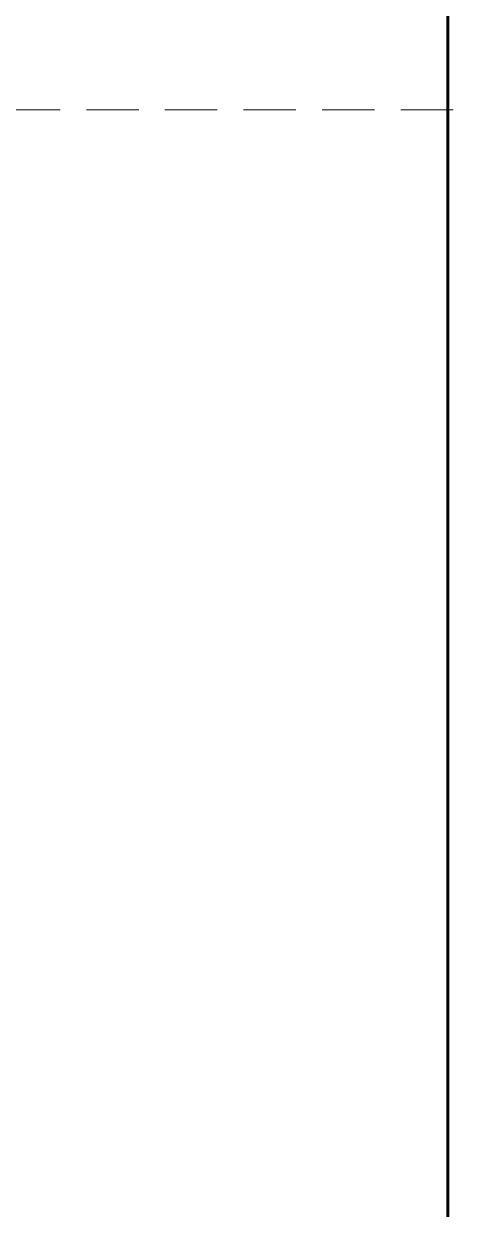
# Model space of a CAD drawing. Header units: millimetres. Extents: x -178395 to 493851, y -561170 to -280028.
# Drawn here: x -27787 to -26700, y -459664 to -456834 of the extents above; entities that cross this region are included whole.
import ezdxf
from ezdxf.enums import TextEntityAlignment as Align

# ---------------------------------------------------------------- set-up
doc = ezdxf.new("R2010")
doc.units = ezdxf.units.MM
doc.header["$MEASUREMENT"] = 0
doc.linetypes.add('HIDDEN', pattern=[0.375, 0.25, -0.125])
for name, color, linetype, lineweight in [('Khungten_LCDI', 7, 'Continuous', 5), ('LC MANH DUT', 35, 'HIDDEN', 5), ('LC Net thay', 63, 'Continuous', 25), ('LC Text1', 3, 'Continuous', 20)]:
    doc.layers.add(name, color=color, linetype=linetype, lineweight=lineweight)
doc.styles.add('Khungten', font='VHAVAN.TTF', dxfattribs={"width": 0.9, "height": 5000})
doc.styles.add('LC 1', font='VHAVANB.TTF')
doc.styles.add('Title', font='VHBLACK.TTF', dxfattribs={"width": 0.8})

# ---------------------------------------------------------------- blocks, each defined once
blk = doc.blocks.new('lcdi fix')
at = {"layer": 'Khungten_LCDI', "color": 5, "lineweight": 60}
blk.add_line((36600, 14650), (36600, -14650), dxfattribs=at)
at = {"color": 7, "style": 'Khungten', "width": 0.8}
for tag, p in [('REVISION', (39498.8, -10746.3)), ('NGAYHT', (39546.1, -11609.4))]:
    blk.add_attdef(tag, text='', height=200, dxfattribs=at).set_placement(p, align=Align.CENTER)
at = {"layer": 'LC Text1', "color": 3, "style": 'LC 1', "width": 1.834006}
for tag, p, p2 in [('TENBANVE1', (36912.7, -8885.8), (40339.1, -8885.8)), ('TENBANVE2', (36912.7, -9562.5), (40339.1, -9562.5))]:
    blk.add_attdef(tag, text='', height=250, dxfattribs=at).set_placement(p, p2, align=Align.FIT)
at = {"layer": 'LC Text1', "style": 'Title', "width": 0.7}
blk.add_attdef('SOBANVE', text='', height=250, dxfattribs=at).set_placement((39562, -13896.2), align=Align.CENTER)

msp = doc.modelspace()

# ---------------------------------------------------------------- linework, layer by layer
at = {"layer": 'LC MANH DUT', "ltscale": 500}
msp.add_line((-45074.7, -457039.5), (-26699.7, -457039.5), dxfattribs=at)

# ---------------------------------------------------------------- block references
at = {"layer": 'LC Net thay', "xscale": 0.5000000000000013, "yscale": 0.5000000000000013, "zscale": 0.5000000000000013}
msp.add_blockref('lcdi fix', (-45074.7, -458090.4), dxfattribs=at)

doc.saveas('drawing.dxf')
